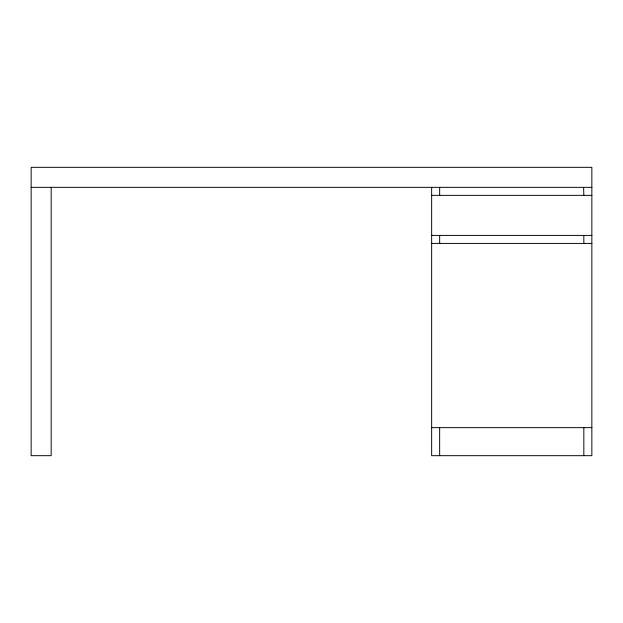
<?xml version="1.0" encoding="UTF-8"?>
<svg xmlns="http://www.w3.org/2000/svg" width="623" height="623" viewBox="0 0 623 623"><rect width="100%" height="100%" fill="white"/><g stroke="black" fill="none" stroke-linecap="round" stroke-linejoin="round"><path stroke-width="0.93" d="M31.15 187.344L591.85 187.344M431.653 195.357L591.85 195.357M431.653 235.408L591.85 235.408M431.653 243.414L591.85 243.414M431.653 427.643L591.85 427.643M583.619 187.344L583.837 195.357M583.837 235.408L583.837 243.725M583.837 427.643L583.837 455.678M439.659 187.344L439.659 195.661M439.659 235.408L439.659 243.725M439.659 427.643L439.659 455.678M431.653 187.344L431.653 455.678L591.85 455.678L591.85 167.322L31.15 167.322L31.15 455.678L51.172 455.678L51.172 187.344"/></g></svg>
